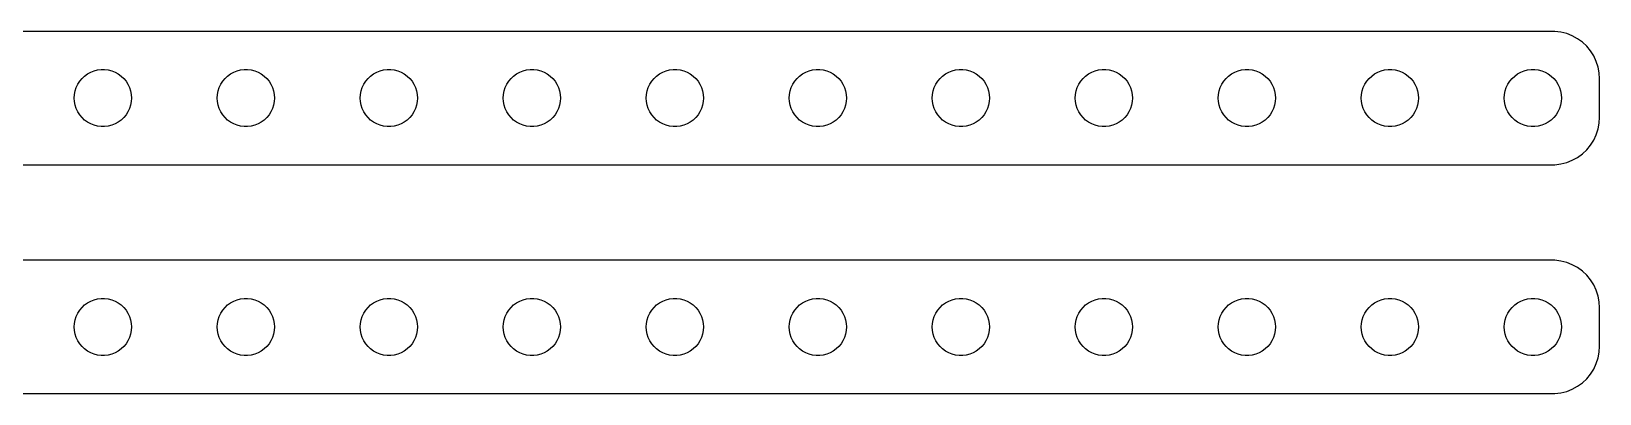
# Model space of a CAD drawing. Header units: metres. Extents: x -164 to 164, y 17 to 55.
# Drawn here: x 0 to 164.5, y 17 to 55 of the extents above; entities that cross this region are included whole.
import ezdxf

# ---------------------------------------------------------------- set-up
doc = ezdxf.new("R2010")
doc.units = ezdxf.units.M

msp = doc.modelspace()

# ---------------------------------------------------------------- linework, layer by layer
for p, q in [((159.814, 54.9901), (-159.814, 54.9901)), ((160.437, 54.9114), (159.814, 54.9901)), ((161.045, 54.7553), (160.437, 54.9114)), ((161.629, 54.5241), (161.045, 54.7553)), ((162.179, 54.2216), (161.629, 54.5241)), ((162.687, 53.8526), (162.179, 54.2216)), ((163.145, 53.4227), (162.687, 53.8526)), ((163.545, 52.9389), (163.145, 53.4227)), ((163.882, 52.4088), (163.545, 52.9389)), ((164.149, 51.8406), (163.882, 52.4088)), ((164.343, 51.2434), (164.149, 51.8406)), ((164.461, 50.6267), (164.343, 51.2434)), ((4.71066, 49.1044), (4.87108, 49.4453)), ((4.87108, 49.4453), (5.07294, 49.7634)), ((5.07294, 49.7634), (5.31308, 50.0536)), ((5.31308, 50.0536), (5.58772, 50.3115)), ((5.58772, 50.3115), (5.89252, 50.533)), ((5.89252, 50.533), (6.22266, 50.7145)), ((6.22266, 50.7145), (6.57294, 50.8532)), ((6.57294, 50.8532), (6.93785, 50.9469)), ((6.93785, 50.9469), (7.31161, 50.9941)), ((7.31161, 50.9941), (7.68837, 50.9941)), ((7.68837, 50.9941), (8.06213, 50.9469)), ((8.06213, 50.9469), (8.42705, 50.8532)), ((8.42705, 50.8532), (8.77733, 50.7145)), ((8.77733, 50.7145), (9.10747, 50.533)), ((9.10747, 50.533), (9.41226, 50.3115)), ((9.41226, 50.3115), (9.6869, 50.0536)), ((9.6869, 50.0536), (9.92705, 49.7634)), ((9.92705, 49.7634), (10.1289, 49.4453)), ((10.1289, 49.4453), (10.2893, 49.1044)), ((19.7107, 49.1044), (19.8711, 49.4453)), ((19.8711, 49.4453), (20.0729, 49.7634)), ((20.0729, 49.7634), (20.3131, 50.0536)), ((20.3131, 50.0536), (20.5877, 50.3115)), ((20.5877, 50.3115), (20.8925, 50.533)), ((20.8925, 50.533), (21.2227, 50.7145)), ((21.2227, 50.7145), (21.5729, 50.8532)), ((21.5729, 50.8532), (21.9379, 50.9469)), ((21.9379, 50.9469), (22.3116, 50.9941)), ((22.3116, 50.9941), (22.6884, 50.9941)), ((22.6884, 50.9941), (23.0621, 50.9469)), ((23.0621, 50.9469), (23.427, 50.8532)), ((23.427, 50.8532), (23.7773, 50.7145)), ((23.7773, 50.7145), (24.1075, 50.533)), ((24.1075, 50.533), (24.4123, 50.3115)), ((24.4123, 50.3115), (24.6869, 50.0536)), ((24.6869, 50.0536), (24.927, 49.7634)), ((24.927, 49.7634), (25.1289, 49.4453)), ((25.1289, 49.4453), (25.2893, 49.1044)), ((34.7107, 49.1044), (34.8711, 49.4453)), ((34.8711, 49.4453), (35.0729, 49.7634)), ((35.0729, 49.7634), (35.3131, 50.0536)), ((35.3131, 50.0536), (35.5877, 50.3115)), ((35.5877, 50.3115), (35.8925, 50.533)), ((35.8925, 50.533), (36.2227, 50.7145)), ((36.2227, 50.7145), (36.5729, 50.8532)), ((36.5729, 50.8532), (36.9379, 50.9469)), ((36.9379, 50.9469), (37.3116, 50.9941)), ((37.3116, 50.9941), (37.6884, 50.9941)), ((37.6884, 50.9941), (38.0621, 50.9469)), ((38.0621, 50.9469), (38.427, 50.8532)), ((38.427, 50.8532), (38.7773, 50.7145)), ((38.7773, 50.7145), (39.1075, 50.533)), ((39.1075, 50.533), (39.4123, 50.3115)), ((39.4123, 50.3115), (39.6869, 50.0536)), ((39.6869, 50.0536), (39.927, 49.7634)), ((39.927, 49.7634), (40.1289, 49.4453)), ((40.1289, 49.4453), (40.2893, 49.1044)), ((49.7107, 49.1044), (49.8711, 49.4453)), ((49.8711, 49.4453), (50.0729, 49.7634)), ((50.0729, 49.7634), (50.3131, 50.0536)), ((50.3131, 50.0536), (50.5877, 50.3115)), ((50.5877, 50.3115), (50.8925, 50.533)), ((50.8925, 50.533), (51.2227, 50.7145)), ((51.2227, 50.7145), (51.5729, 50.8532)), ((51.5729, 50.8532), (51.9379, 50.9469)), ((51.9379, 50.9469), (52.3116, 50.9941)), ((52.3116, 50.9941), (52.6884, 50.9941)), ((52.6884, 50.9941), (53.0621, 50.9469)), ((53.0621, 50.9469), (53.427, 50.8532)), ((53.427, 50.8532), (53.7773, 50.7145)), ((53.7773, 50.7145), (54.1075, 50.533)), ((54.1075, 50.533), (54.4123, 50.3115)), ((54.4123, 50.3115), (54.6869, 50.0536)), ((54.6869, 50.0536), (54.927, 49.7634)), ((54.927, 49.7634), (55.1289, 49.4453)), ((55.1289, 49.4453), (55.2893, 49.1044)), ((64.7107, 49.1044), (64.8711, 49.4453)), ((64.8711, 49.4453), (65.073, 49.7634)), ((65.073, 49.7634), (65.3131, 50.0536)), ((65.3131, 50.0536), (65.5877, 50.3115)), ((65.5877, 50.3115), (65.8925, 50.533)), ((65.8925, 50.533), (66.2227, 50.7145)), ((66.2227, 50.7145), (66.573, 50.8532)), ((66.573, 50.8532), (66.9379, 50.9469)), ((66.9379, 50.9469), (67.3116, 50.9941)), ((67.3116, 50.9941), (67.6884, 50.9941)), ((67.6884, 50.9941), (68.0621, 50.9469)), ((68.0621, 50.9469), (68.427, 50.8532)), ((68.427, 50.8532), (68.7773, 50.7145)), ((68.7773, 50.7145), (69.1075, 50.533)), ((69.1075, 50.533), (69.4123, 50.3115)), ((69.4123, 50.3115), (69.6869, 50.0536)), ((69.6869, 50.0536), (69.927, 49.7634)), ((69.927, 49.7634), (70.1289, 49.4453)), ((70.1289, 49.4453), (70.2893, 49.1044)), ((79.7107, 49.1044), (79.8711, 49.4453)), ((79.8711, 49.4453), (80.073, 49.7634)), ((80.073, 49.7634), (80.3131, 50.0536)), ((80.3131, 50.0536), (80.5877, 50.3115)), ((80.5877, 50.3115), (80.8925, 50.533)), ((80.8925, 50.533), (81.2227, 50.7145)), ((81.2227, 50.7145), (81.573, 50.8532)), ((81.573, 50.8532), (81.9379, 50.9469)), ((81.9379, 50.9469), (82.3116, 50.9941)), ((82.3116, 50.9941), (82.6884, 50.9941)), ((82.6884, 50.9941), (83.0621, 50.9469)), ((83.0621, 50.9469), (83.427, 50.8532)), ((83.427, 50.8532), (83.7773, 50.7145)), ((83.7773, 50.7145), (84.1075, 50.533)), ((84.1075, 50.533), (84.4123, 50.3115)), ((84.4123, 50.3115), (84.6869, 50.0536)), ((84.6869, 50.0536), (84.927, 49.7634)), ((84.927, 49.7634), (85.1289, 49.4453)), ((85.1289, 49.4453), (85.2893, 49.1044)), ((94.7107, 49.1044), (94.8711, 49.4453)), ((94.8711, 49.4453), (95.073, 49.7634)), ((95.073, 49.7634), (95.3131, 50.0536)), ((95.3131, 50.0536), (95.5877, 50.3115)), ((95.5877, 50.3115), (95.8925, 50.533)), ((95.8925, 50.533), (96.2227, 50.7145)), ((96.2227, 50.7145), (96.573, 50.8532)), ((96.573, 50.8532), (96.9379, 50.9469)), ((96.9379, 50.9469), (97.3116, 50.9941)), ((97.3116, 50.9941), (97.6884, 50.9941)), ((97.6884, 50.9941), (98.0621, 50.9469)), ((98.0621, 50.9469), (98.427, 50.8532)), ((98.427, 50.8532), (98.7773, 50.7145)), ((98.7773, 50.7145), (99.1075, 50.533)), ((99.1075, 50.533), (99.4123, 50.3115)), ((99.4123, 50.3115), (99.6869, 50.0536)), ((99.6869, 50.0536), (99.927, 49.7634)), ((99.927, 49.7634), (100.129, 49.4453)), ((100.129, 49.4453), (100.289, 49.1044)), ((109.711, 49.1044), (109.871, 49.4453)), ((109.871, 49.4453), (110.073, 49.7634)), ((110.073, 49.7634), (110.313, 50.0536)), ((110.313, 50.0536), (110.588, 50.3115)), ((110.588, 50.3115), (110.893, 50.533)), ((110.893, 50.533), (111.223, 50.7145)), ((111.223, 50.7145), (111.573, 50.8532)), ((111.573, 50.8532), (111.938, 50.9469)), ((111.938, 50.9469), (112.312, 50.9941)), ((112.312, 50.9941), (112.688, 50.9941)), ((112.688, 50.9941), (113.062, 50.9469)), ((113.062, 50.9469), (113.427, 50.8532)), ((113.427, 50.8532), (113.777, 50.7145)), ((113.777, 50.7145), (114.107, 50.533)), ((114.107, 50.533), (114.412, 50.3115)), ((114.412, 50.3115), (114.687, 50.0536)), ((114.687, 50.0536), (114.927, 49.7634)), ((114.927, 49.7634), (115.129, 49.4453)), ((115.129, 49.4453), (115.289, 49.1044)), ((124.711, 49.1044), (124.871, 49.4453)), ((124.871, 49.4453), (125.073, 49.7634)), ((125.073, 49.7634), (125.313, 50.0536)), ((125.313, 50.0536), (125.588, 50.3115)), ((125.588, 50.3115), (125.893, 50.533)), ((125.893, 50.533), (126.223, 50.7145)), ((126.223, 50.7145), (126.573, 50.8532)), ((126.573, 50.8532), (126.938, 50.9469)), ((126.938, 50.9469), (127.312, 50.9941)), ((127.312, 50.9941), (127.688, 50.9941)), ((127.688, 50.9941), (128.062, 50.9469)), ((128.062, 50.9469), (128.427, 50.8532)), ((128.427, 50.8532), (128.777, 50.7145)), ((128.777, 50.7145), (129.107, 50.533)), ((129.107, 50.533), (129.412, 50.3115)), ((129.412, 50.3115), (129.687, 50.0536)), ((129.687, 50.0536), (129.927, 49.7634)), ((129.927, 49.7634), (130.129, 49.4453)), ((130.129, 49.4453), (130.289, 49.1044)), ((139.711, 49.1044), (139.871, 49.4453)), ((139.871, 49.4453), (140.073, 49.7634)), ((140.073, 49.7634), (140.313, 50.0536)), ((140.313, 50.0536), (140.588, 50.3115)), ((140.588, 50.3115), (140.893, 50.533)), ((140.893, 50.533), (141.223, 50.7145)), ((141.223, 50.7145), (141.573, 50.8532)), ((141.573, 50.8532), (141.938, 50.9469)), ((141.938, 50.9469), (142.312, 50.9941)), ((142.312, 50.9941), (142.688, 50.9941)), ((142.688, 50.9941), (143.062, 50.9469)), ((143.062, 50.9469), (143.427, 50.8532)), ((143.427, 50.8532), (143.777, 50.7145)), ((143.777, 50.7145), (144.107, 50.533)), ((144.107, 50.533), (144.412, 50.3115)), ((144.412, 50.3115), (144.687, 50.0536)), ((144.687, 50.0536), (144.927, 49.7634)), ((144.927, 49.7634), (145.129, 49.4453)), ((145.129, 49.4453), (145.289, 49.1044)), ((154.711, 49.1044), (154.871, 49.4453)), ((154.871, 49.4453), (155.073, 49.7634)), ((155.073, 49.7634), (155.313, 50.0536)), ((155.313, 50.0536), (155.588, 50.3115)), ((155.588, 50.3115), (155.893, 50.533)), ((155.893, 50.533), (156.223, 50.7145)), ((156.223, 50.7145), (156.573, 50.8532)), ((156.573, 50.8532), (156.938, 50.9469)), ((156.938, 50.9469), (157.312, 50.9941)), ((157.312, 50.9941), (157.688, 50.9941)), ((157.688, 50.9941), (158.062, 50.9469)), ((158.062, 50.9469), (158.427, 50.8532)), ((158.427, 50.8532), (158.777, 50.7145)), ((158.777, 50.7145), (159.107, 50.533)), ((159.107, 50.533), (159.412, 50.3115)), ((159.412, 50.3115), (159.687, 50.0536)), ((159.687, 50.0536), (159.927, 49.7634)), ((159.927, 49.7634), (160.129, 49.4453)), ((160.129, 49.4453), (160.289, 49.1044)), ((164.5, 50), (164.461, 50.6267)), ((164.5, 46), (164.5, 50)), ((4.5, 48), (4.52365, 48.376)), ((4.52365, 47.624), (4.5, 48)), ((4.52365, 48.376), (4.59424, 48.7461)), ((4.59424, 48.7461), (4.71066, 49.1044)), ((10.2893, 49.1044), (10.4057, 48.7461)), ((10.4057, 48.7461), (10.4763, 48.376)), ((10.4763, 48.376), (10.5, 48)), ((10.5, 48), (10.4763, 47.624)), ((19.5, 48), (19.5237, 48.376)), ((19.5237, 47.624), (19.5, 48)), ((19.5237, 48.376), (19.5942, 48.7461)), ((19.5942, 48.7461), (19.7107, 49.1044)), ((25.2893, 49.1044), (25.4057, 48.7461)), ((25.4057, 48.7461), (25.4763, 48.376)), ((25.4763, 48.376), (25.5, 48)), ((25.5, 48), (25.4763, 47.624)), ((34.5, 48), (34.5237, 48.376)), ((34.5237, 47.624), (34.5, 48)), ((34.5237, 48.376), (34.5942, 48.7461)), ((34.5942, 48.7461), (34.7107, 49.1044)), ((40.2893, 49.1044), (40.4057, 48.7461)), ((40.4057, 48.7461), (40.4763, 48.376)), ((40.4763, 48.376), (40.5, 48)), ((40.5, 48), (40.4763, 47.624)), ((49.5, 48), (49.5237, 48.376)), ((49.5237, 47.624), (49.5, 48)), ((49.5237, 48.376), (49.5942, 48.7461)), ((49.5942, 48.7461), (49.7107, 49.1044)), ((55.2893, 49.1044), (55.4057, 48.7461)), ((55.4057, 48.7461), (55.4763, 48.376)), ((55.4763, 48.376), (55.5, 48)), ((55.5, 48), (55.4763, 47.624)), ((64.5, 48), (64.5237, 48.376)), ((64.5237, 47.624), (64.5, 48)), ((64.5237, 48.376), (64.5943, 48.7461)), ((64.5943, 48.7461), (64.7107, 49.1044)), ((70.2893, 49.1044), (70.4057, 48.7461)), ((70.4057, 48.7461), (70.4763, 48.376)), ((70.4763, 48.376), (70.5, 48)), ((70.5, 48), (70.4763, 47.624)), ((79.5, 48), (79.5237, 48.376)), ((79.5237, 47.624), (79.5, 48)), ((79.5237, 48.376), (79.5943, 48.7461)), ((79.5943, 48.7461), (79.7107, 49.1044)), ((85.2893, 49.1044), (85.4057, 48.7461)), ((85.4057, 48.7461), (85.4763, 48.376)), ((85.4763, 48.376), (85.5, 48)), ((85.5, 48), (85.4763, 47.624)), ((94.5, 48), (94.5237, 48.376)), ((94.5237, 47.624), (94.5, 48)), ((94.5237, 48.376), (94.5943, 48.7461)), ((94.5943, 48.7461), (94.7107, 49.1044)), ((100.289, 49.1044), (100.406, 48.7461)), ((100.406, 48.7461), (100.476, 48.376)), ((100.476, 48.376), (100.5, 48)), ((100.5, 48), (100.476, 47.624)), ((109.5, 48), (109.524, 48.376)), ((109.524, 47.624), (109.5, 48)), ((109.524, 48.376), (109.594, 48.7461)), ((109.594, 48.7461), (109.711, 49.1044)), ((115.289, 49.1044), (115.406, 48.7461)), ((115.406, 48.7461), (115.476, 48.376)), ((115.476, 48.376), (115.5, 48)), ((115.5, 48), (115.476, 47.624)), ((124.5, 48), (124.524, 48.376)), ((124.524, 47.624), (124.5, 48)), ((124.524, 48.376), (124.594, 48.7461)), ((124.594, 48.7461), (124.711, 49.1044)), ((130.289, 49.1044), (130.406, 48.7461)), ((130.406, 48.7461), (130.476, 48.376)), ((130.476, 48.376), (130.5, 48)), ((130.5, 48), (130.476, 47.624)), ((139.5, 48), (139.524, 48.376)), ((139.524, 47.624), (139.5, 48)), ((139.524, 48.376), (139.594, 48.7461)), ((139.594, 48.7461), (139.711, 49.1044)), ((145.289, 49.1044), (145.406, 48.7461)), ((145.406, 48.7461), (145.476, 48.376)), ((145.476, 48.376), (145.5, 48)), ((145.5, 48), (145.476, 47.624)), ((154.5, 48), (154.524, 48.376)), ((154.524, 47.624), (154.5, 48)), ((154.524, 48.376), (154.594, 48.7461)), ((154.594, 48.7461), (154.711, 49.1044)), ((160.289, 49.1044), (160.406, 48.7461)), ((160.406, 48.7461), (160.476, 48.376)), ((160.476, 48.376), (160.5, 48)), ((160.5, 48), (160.476, 47.624)), ((4.59424, 47.2539), (4.52365, 47.624)), ((4.71066, 46.8956), (4.59424, 47.2539)), ((4.87108, 46.5547), (4.71066, 46.8956)), ((5.07294, 46.2366), (4.87108, 46.5547)), ((5.31308, 45.9464), (5.07294, 46.2366)), ((9.92705, 46.2366), (9.6869, 45.9464)), ((10.1289, 46.5547), (9.92705, 46.2366)), ((10.2893, 46.8956), (10.1289, 46.5547)), ((10.4057, 47.2539), (10.2893, 46.8956)), ((10.4763, 47.624), (10.4057, 47.2539)), ((19.5942, 47.2539), (19.5237, 47.624)), ((19.7107, 46.8956), (19.5942, 47.2539)), ((19.8711, 46.5547), (19.7107, 46.8956)), ((20.0729, 46.2366), (19.8711, 46.5547)), ((20.3131, 45.9464), (20.0729, 46.2366)), ((24.927, 46.2366), (24.6869, 45.9464)), ((25.1289, 46.5547), (24.927, 46.2366)), ((25.2893, 46.8956), (25.1289, 46.5547)), ((25.4057, 47.2539), (25.2893, 46.8956)), ((25.4763, 47.624), (25.4057, 47.2539)), ((34.5942, 47.2539), (34.5237, 47.624)), ((34.7107, 46.8956), (34.5942, 47.2539)), ((34.8711, 46.5547), (34.7107, 46.8956)), ((35.0729, 46.2366), (34.8711, 46.5547)), ((35.3131, 45.9464), (35.0729, 46.2366)), ((39.927, 46.2366), (39.6869, 45.9464)), ((40.1289, 46.5547), (39.927, 46.2366)), ((40.2893, 46.8956), (40.1289, 46.5547)), ((40.4057, 47.2539), (40.2893, 46.8956)), ((40.4763, 47.624), (40.4057, 47.2539)), ((49.5942, 47.2539), (49.5237, 47.624)), ((49.7107, 46.8956), (49.5942, 47.2539)), ((49.8711, 46.5547), (49.7107, 46.8956)), ((50.0729, 46.2366), (49.8711, 46.5547)), ((50.3131, 45.9464), (50.0729, 46.2366)), ((54.927, 46.2366), (54.6869, 45.9464)), ((55.1289, 46.5547), (54.927, 46.2366)), ((55.2893, 46.8956), (55.1289, 46.5547)), ((55.4057, 47.2539), (55.2893, 46.8956)), ((55.4763, 47.624), (55.4057, 47.2539)), ((64.5943, 47.2539), (64.5237, 47.624)), ((64.7107, 46.8956), (64.5943, 47.2539)), ((64.8711, 46.5547), (64.7107, 46.8956)), ((65.073, 46.2366), (64.8711, 46.5547)), ((65.3131, 45.9464), (65.073, 46.2366)), ((69.927, 46.2366), (69.6869, 45.9464)), ((70.1289, 46.5547), (69.927, 46.2366)), ((70.2893, 46.8956), (70.1289, 46.5547)), ((70.4057, 47.2539), (70.2893, 46.8956)), ((70.4763, 47.624), (70.4057, 47.2539)), ((79.5943, 47.2539), (79.5237, 47.624)), ((79.7107, 46.8956), (79.5943, 47.2539)), ((79.8711, 46.5547), (79.7107, 46.8956)), ((80.073, 46.2366), (79.8711, 46.5547)), ((80.3131, 45.9464), (80.073, 46.2366)), ((84.927, 46.2366), (84.6869, 45.9464)), ((85.1289, 46.5547), (84.927, 46.2366)), ((85.2893, 46.8956), (85.1289, 46.5547)), ((85.4057, 47.2539), (85.2893, 46.8956)), ((85.4763, 47.624), (85.4057, 47.2539)), ((94.5943, 47.2539), (94.5237, 47.624)), ((94.7107, 46.8956), (94.5943, 47.2539)), ((94.8711, 46.5547), (94.7107, 46.8956)), ((95.073, 46.2366), (94.8711, 46.5547)), ((95.3131, 45.9464), (95.073, 46.2366)), ((99.927, 46.2366), (99.6869, 45.9464)), ((100.129, 46.5547), (99.927, 46.2366)), ((100.289, 46.8956), (100.129, 46.5547)), ((100.406, 47.2539), (100.289, 46.8956)), ((100.476, 47.624), (100.406, 47.2539)), ((109.594, 47.2539), (109.524, 47.624)), ((109.711, 46.8956), (109.594, 47.2539)), ((109.871, 46.5547), (109.711, 46.8956)), ((110.073, 46.2366), (109.871, 46.5547)), ((110.313, 45.9464), (110.073, 46.2366)), ((114.927, 46.2366), (114.687, 45.9464)), ((115.129, 46.5547), (114.927, 46.2366)), ((115.289, 46.8956), (115.129, 46.5547)), ((115.406, 47.2539), (115.289, 46.8956)), ((115.476, 47.624), (115.406, 47.2539)), ((124.594, 47.2539), (124.524, 47.624)), ((124.711, 46.8956), (124.594, 47.2539)), ((124.871, 46.5547), (124.711, 46.8956)), ((125.073, 46.2366), (124.871, 46.5547)), ((125.313, 45.9464), (125.073, 46.2366)), ((129.927, 46.2366), (129.687, 45.9464)), ((130.129, 46.5547), (129.927, 46.2366)), ((130.289, 46.8956), (130.129, 46.5547)), ((130.406, 47.2539), (130.289, 46.8956)), ((130.476, 47.624), (130.406, 47.2539)), ((139.594, 47.2539), (139.524, 47.624)), ((139.711, 46.8956), (139.594, 47.2539)), ((139.871, 46.5547), (139.711, 46.8956)), ((140.073, 46.2366), (139.871, 46.5547)), ((140.313, 45.9464), (140.073, 46.2366)), ((144.927, 46.2366), (144.687, 45.9464)), ((145.129, 46.5547), (144.927, 46.2366)), ((145.289, 46.8956), (145.129, 46.5547)), ((145.406, 47.2539), (145.289, 46.8956)), ((145.476, 47.624), (145.406, 47.2539)), ((154.594, 47.2539), (154.524, 47.624)), ((154.711, 46.8956), (154.594, 47.2539)), ((154.871, 46.5547), (154.711, 46.8956)), ((155.073, 46.2366), (154.871, 46.5547)), ((155.313, 45.9464), (155.073, 46.2366)), ((159.927, 46.2366), (159.687, 45.9464)), ((160.129, 46.5547), (159.927, 46.2366)), ((160.289, 46.8956), (160.129, 46.5547)), ((160.406, 47.2539), (160.289, 46.8956)), ((160.476, 47.624), (160.406, 47.2539)), ((5.58772, 45.6885), (5.31308, 45.9464)), ((5.89252, 45.467), (5.58772, 45.6885)), ((6.22266, 45.2855), (5.89252, 45.467)), ((6.57294, 45.1468), (6.22266, 45.2855)), ((6.93785, 45.0531), (6.57294, 45.1468)), ((7.31161, 45.0059), (6.93785, 45.0531)), ((7.68837, 45.0059), (7.31161, 45.0059)), ((8.06213, 45.0531), (7.68837, 45.0059)), ((8.42705, 45.1468), (8.06213, 45.0531)), ((8.77733, 45.2855), (8.42705, 45.1468)), ((9.10747, 45.467), (8.77733, 45.2855)), ((9.41226, 45.6885), (9.10747, 45.467)), ((9.6869, 45.9464), (9.41226, 45.6885)), ((20.5877, 45.6885), (20.3131, 45.9464)), ((20.8925, 45.467), (20.5877, 45.6885)), ((21.2227, 45.2855), (20.8925, 45.467)), ((21.5729, 45.1468), (21.2227, 45.2855)), ((21.9379, 45.0531), (21.5729, 45.1468)), ((22.3116, 45.0059), (21.9379, 45.0531)), ((22.6884, 45.0059), (22.3116, 45.0059)), ((23.0621, 45.0531), (22.6884, 45.0059)), ((23.427, 45.1468), (23.0621, 45.0531)), ((23.7773, 45.2855), (23.427, 45.1468)), ((24.1075, 45.467), (23.7773, 45.2855)), ((24.4123, 45.6885), (24.1075, 45.467)), ((24.6869, 45.9464), (24.4123, 45.6885)), ((35.5877, 45.6885), (35.3131, 45.9464)), ((35.8925, 45.467), (35.5877, 45.6885)), ((36.2227, 45.2855), (35.8925, 45.467)), ((36.5729, 45.1468), (36.2227, 45.2855)), ((36.9379, 45.0531), (36.5729, 45.1468)), ((37.3116, 45.0059), (36.9379, 45.0531)), ((37.6884, 45.0059), (37.3116, 45.0059)), ((38.0621, 45.0531), (37.6884, 45.0059)), ((38.427, 45.1468), (38.0621, 45.0531)), ((38.7773, 45.2855), (38.427, 45.1468)), ((39.1075, 45.467), (38.7773, 45.2855)), ((39.4123, 45.6885), (39.1075, 45.467)), ((39.6869, 45.9464), (39.4123, 45.6885)), ((50.5877, 45.6885), (50.3131, 45.9464)), ((50.8925, 45.467), (50.5877, 45.6885)), ((51.2227, 45.2855), (50.8925, 45.467)), ((51.5729, 45.1468), (51.2227, 45.2855)), ((51.9379, 45.0531), (51.5729, 45.1468)), ((52.3116, 45.0059), (51.9379, 45.0531)), ((52.6884, 45.0059), (52.3116, 45.0059)), ((53.0621, 45.0531), (52.6884, 45.0059)), ((53.427, 45.1468), (53.0621, 45.0531)), ((53.7773, 45.2855), (53.427, 45.1468)), ((54.1075, 45.467), (53.7773, 45.2855)), ((54.4123, 45.6885), (54.1075, 45.467)), ((54.6869, 45.9464), (54.4123, 45.6885)), ((65.5877, 45.6885), (65.3131, 45.9464)), ((65.8925, 45.467), (65.5877, 45.6885)), ((66.2227, 45.2855), (65.8925, 45.467)), ((66.573, 45.1468), (66.2227, 45.2855)), ((66.9379, 45.0531), (66.573, 45.1468)), ((67.3116, 45.0059), (66.9379, 45.0531)), ((67.6884, 45.0059), (67.3116, 45.0059)), ((68.0621, 45.0531), (67.6884, 45.0059)), ((68.427, 45.1468), (68.0621, 45.0531)), ((68.7773, 45.2855), (68.427, 45.1468)), ((69.1075, 45.467), (68.7773, 45.2855)), ((69.4123, 45.6885), (69.1075, 45.467)), ((69.6869, 45.9464), (69.4123, 45.6885)), ((80.5877, 45.6885), (80.3131, 45.9464)), ((80.8925, 45.467), (80.5877, 45.6885)), ((81.2227, 45.2855), (80.8925, 45.467)), ((81.573, 45.1468), (81.2227, 45.2855)), ((81.9379, 45.0531), (81.573, 45.1468)), ((82.3116, 45.0059), (81.9379, 45.0531)), ((82.6884, 45.0059), (82.3116, 45.0059)), ((83.0621, 45.0531), (82.6884, 45.0059)), ((83.427, 45.1468), (83.0621, 45.0531)), ((83.7773, 45.2855), (83.427, 45.1468)), ((84.1075, 45.467), (83.7773, 45.2855)), ((84.4123, 45.6885), (84.1075, 45.467)), ((84.6869, 45.9464), (84.4123, 45.6885)), ((95.5877, 45.6885), (95.3131, 45.9464)), ((95.8925, 45.467), (95.5877, 45.6885)), ((96.2227, 45.2855), (95.8925, 45.467)), ((96.573, 45.1468), (96.2227, 45.2855)), ((96.9379, 45.0531), (96.573, 45.1468)), ((97.3116, 45.0059), (96.9379, 45.0531)), ((97.6884, 45.0059), (97.3116, 45.0059)), ((98.0621, 45.0531), (97.6884, 45.0059)), ((98.427, 45.1468), (98.0621, 45.0531)), ((98.7773, 45.2855), (98.427, 45.1468)), ((99.1075, 45.467), (98.7773, 45.2855)), ((99.4123, 45.6885), (99.1075, 45.467)), ((99.6869, 45.9464), (99.4123, 45.6885)), ((110.588, 45.6885), (110.313, 45.9464)), ((110.893, 45.467), (110.588, 45.6885)), ((111.223, 45.2855), (110.893, 45.467)), ((111.573, 45.1468), (111.223, 45.2855)), ((111.938, 45.0531), (111.573, 45.1468)), ((112.312, 45.0059), (111.938, 45.0531)), ((112.688, 45.0059), (112.312, 45.0059)), ((113.062, 45.0531), (112.688, 45.0059)), ((113.427, 45.1468), (113.062, 45.0531)), ((113.777, 45.2855), (113.427, 45.1468)), ((114.107, 45.467), (113.777, 45.2855)), ((114.412, 45.6885), (114.107, 45.467)), ((114.687, 45.9464), (114.412, 45.6885)), ((125.588, 45.6885), (125.313, 45.9464)), ((125.893, 45.467), (125.588, 45.6885)), ((126.223, 45.2855), (125.893, 45.467)), ((126.573, 45.1468), (126.223, 45.2855)), ((126.938, 45.0531), (126.573, 45.1468)), ((127.312, 45.0059), (126.938, 45.0531)), ((127.688, 45.0059), (127.312, 45.0059)), ((128.062, 45.0531), (127.688, 45.0059)), ((128.427, 45.1468), (128.062, 45.0531)), ((128.777, 45.2855), (128.427, 45.1468)), ((129.107, 45.467), (128.777, 45.2855)), ((129.412, 45.6885), (129.107, 45.467)), ((129.687, 45.9464), (129.412, 45.6885)), ((140.588, 45.6885), (140.313, 45.9464)), ((140.893, 45.467), (140.588, 45.6885)), ((141.223, 45.2855), (140.893, 45.467)), ((141.573, 45.1468), (141.223, 45.2855)), ((141.938, 45.0531), (141.573, 45.1468)), ((142.312, 45.0059), (141.938, 45.0531)), ((142.688, 45.0059), (142.312, 45.0059)), ((143.062, 45.0531), (142.688, 45.0059)), ((143.427, 45.1468), (143.062, 45.0531)), ((143.777, 45.2855), (143.427, 45.1468)), ((144.107, 45.467), (143.777, 45.2855)), ((144.412, 45.6885), (144.107, 45.467)), ((144.687, 45.9464), (144.412, 45.6885)), ((155.588, 45.6885), (155.313, 45.9464)), ((155.893, 45.467), (155.588, 45.6885)), ((156.223, 45.2855), (155.893, 45.467)), ((156.573, 45.1468), (156.223, 45.2855)), ((156.938, 45.0531), (156.573, 45.1468)), ((157.312, 45.0059), (156.938, 45.0531)), ((157.688, 45.0059), (157.312, 45.0059)), ((158.062, 45.0531), (157.688, 45.0059)), ((158.427, 45.1468), (158.062, 45.0531)), ((158.777, 45.2855), (158.427, 45.1468)), ((159.107, 45.467), (158.777, 45.2855)), ((159.412, 45.6885), (159.107, 45.467)), ((159.687, 45.9464), (159.412, 45.6885)), ((164.149, 44.1594), (164.343, 44.7566)), ((164.343, 44.7566), (164.461, 45.3733)), ((164.461, 45.3733), (164.5, 46)), ((163.145, 42.5773), (163.545, 43.0611)), ((163.545, 43.0611), (163.882, 43.5912)), ((163.882, 43.5912), (164.149, 44.1594)), ((160.437, 41.0886), (161.045, 41.2447)), ((161.045, 41.2447), (161.629, 41.4759)), ((161.629, 41.4759), (162.179, 41.7784)), ((162.179, 41.7784), (162.687, 42.1474)), ((162.687, 42.1474), (163.145, 42.5773)), ((-159.814, 41.0099), (159.814, 41.0099)), ((159.814, 41.0099), (160.437, 41.0886)), ((159.814, 30.9901), (-159.814, 30.9901)), ((160.437, 30.9114), (159.814, 30.9901)), ((161.045, 30.7553), (160.437, 30.9114)), ((161.629, 30.5241), (161.045, 30.7553)), ((162.179, 30.2216), (161.629, 30.5241)), ((162.687, 29.8526), (162.179, 30.2216)), ((163.145, 29.4227), (162.687, 29.8526)), ((163.545, 28.9389), (163.145, 29.4227)), ((163.882, 28.4088), (163.545, 28.9389)), ((164.149, 27.8406), (163.882, 28.4088)), ((5.58772, 26.3115), (5.89252, 26.533)), ((5.89252, 26.533), (6.22266, 26.7145)), ((6.22266, 26.7145), (6.57294, 26.8532)), ((6.57294, 26.8532), (6.93785, 26.9469)), ((6.93785, 26.9469), (7.31161, 26.9941)), ((7.31161, 26.9941), (7.68837, 26.9941)), ((7.68837, 26.9941), (8.06213, 26.9469)), ((8.06213, 26.9469), (8.42705, 26.8532)), ((8.42705, 26.8532), (8.77733, 26.7145)), ((8.77733, 26.7145), (9.10747, 26.533)), ((9.10747, 26.533), (9.41226, 26.3115)), ((20.5877, 26.3115), (20.8925, 26.533)), ((20.8925, 26.533), (21.2227, 26.7145)), ((21.2227, 26.7145), (21.5729, 26.8532)), ((21.5729, 26.8532), (21.9379, 26.9469)), ((21.9379, 26.9469), (22.3116, 26.9941)), ((22.3116, 26.9941), (22.6884, 26.9941)), ((22.6884, 26.9941), (23.0621, 26.9469)), ((23.0621, 26.9469), (23.427, 26.8532)), ((23.427, 26.8532), (23.7773, 26.7145)), ((23.7773, 26.7145), (24.1075, 26.533)), ((24.1075, 26.533), (24.4123, 26.3115)), ((35.5877, 26.3115), (35.8925, 26.533)), ((35.8925, 26.533), (36.2227, 26.7145)), ((36.2227, 26.7145), (36.5729, 26.8532)), ((36.5729, 26.8532), (36.9379, 26.9469)), ((36.9379, 26.9469), (37.3116, 26.9941)), ((37.3116, 26.9941), (37.6884, 26.9941)), ((37.6884, 26.9941), (38.0621, 26.9469)), ((38.0621, 26.9469), (38.427, 26.8532)), ((38.427, 26.8532), (38.7773, 26.7145)), ((38.7773, 26.7145), (39.1075, 26.533)), ((39.1075, 26.533), (39.4123, 26.3115)), ((50.5877, 26.3115), (50.8925, 26.533)), ((50.8925, 26.533), (51.2227, 26.7145)), ((51.2227, 26.7145), (51.5729, 26.8532)), ((51.5729, 26.8532), (51.9379, 26.9469)), ((51.9379, 26.9469), (52.3116, 26.9941)), ((52.3116, 26.9941), (52.6884, 26.9941)), ((52.6884, 26.9941), (53.0621, 26.9469)), ((53.0621, 26.9469), (53.427, 26.8532)), ((53.427, 26.8532), (53.7773, 26.7145)), ((53.7773, 26.7145), (54.1075, 26.533)), ((54.1075, 26.533), (54.4123, 26.3115)), ((65.5877, 26.3115), (65.8925, 26.533)), ((65.8925, 26.533), (66.2227, 26.7145)), ((66.2227, 26.7145), (66.573, 26.8532)), ((66.573, 26.8532), (66.9379, 26.9469)), ((66.9379, 26.9469), (67.3116, 26.9941)), ((67.3116, 26.9941), (67.6884, 26.9941)), ((67.6884, 26.9941), (68.0621, 26.9469)), ((68.0621, 26.9469), (68.427, 26.8532)), ((68.427, 26.8532), (68.7773, 26.7145)), ((68.7773, 26.7145), (69.1075, 26.533)), ((69.1075, 26.533), (69.4123, 26.3115)), ((80.5877, 26.3115), (80.8925, 26.533)), ((80.8925, 26.533), (81.2227, 26.7145)), ((81.2227, 26.7145), (81.573, 26.8532)), ((81.573, 26.8532), (81.9379, 26.9469)), ((81.9379, 26.9469), (82.3116, 26.9941)), ((82.3116, 26.9941), (82.6884, 26.9941)), ((82.6884, 26.9941), (83.0621, 26.9469)), ((83.0621, 26.9469), (83.427, 26.8532)), ((83.427, 26.8532), (83.7773, 26.7145)), ((83.7773, 26.7145), (84.1075, 26.533)), ((84.1075, 26.533), (84.4123, 26.3115)), ((95.5877, 26.3115), (95.8925, 26.533)), ((95.8925, 26.533), (96.2227, 26.7145)), ((96.2227, 26.7145), (96.573, 26.8532)), ((96.573, 26.8532), (96.9379, 26.9469)), ((96.9379, 26.9469), (97.3116, 26.9941)), ((97.3116, 26.9941), (97.6884, 26.9941)), ((97.6884, 26.9941), (98.0621, 26.9469)), ((98.0621, 26.9469), (98.427, 26.8532)), ((98.427, 26.8532), (98.7773, 26.7145)), ((98.7773, 26.7145), (99.1075, 26.533)), ((99.1075, 26.533), (99.4123, 26.3115)), ((110.588, 26.3115), (110.893, 26.533)), ((110.893, 26.533), (111.223, 26.7145)), ((111.223, 26.7145), (111.573, 26.8532)), ((111.573, 26.8532), (111.938, 26.9469)), ((111.938, 26.9469), (112.312, 26.9941)), ((112.312, 26.9941), (112.688, 26.9941)), ((112.688, 26.9941), (113.062, 26.9469)), ((113.062, 26.9469), (113.427, 26.8532)), ((113.427, 26.8532), (113.777, 26.7145)), ((113.777, 26.7145), (114.107, 26.533)), ((114.107, 26.533), (114.412, 26.3115)), ((125.588, 26.3115), (125.893, 26.533)), ((125.893, 26.533), (126.223, 26.7145)), ((126.223, 26.7145), (126.573, 26.8532)), ((126.573, 26.8532), (126.938, 26.9469)), ((126.938, 26.9469), (127.312, 26.9941)), ((127.312, 26.9941), (127.688, 26.9941)), ((127.688, 26.9941), (128.062, 26.9469)), ((128.062, 26.9469), (128.427, 26.8532)), ((128.427, 26.8532), (128.777, 26.7145)), ((128.777, 26.7145), (129.107, 26.533)), ((129.107, 26.533), (129.412, 26.3115)), ((140.588, 26.3115), (140.893, 26.533)), ((140.893, 26.533), (141.223, 26.7145)), ((141.223, 26.7145), (141.573, 26.8532)), ((141.573, 26.8532), (141.938, 26.9469)), ((141.938, 26.9469), (142.312, 26.9941)), ((142.312, 26.9941), (142.688, 26.9941)), ((142.688, 26.9941), (143.062, 26.9469)), ((143.062, 26.9469), (143.427, 26.8532)), ((143.427, 26.8532), (143.777, 26.7145)), ((143.777, 26.7145), (144.107, 26.533)), ((144.107, 26.533), (144.412, 26.3115)), ((155.588, 26.3115), (155.893, 26.533)), ((155.893, 26.533), (156.223, 26.7145)), ((156.223, 26.7145), (156.573, 26.8532)), ((156.573, 26.8532), (156.938, 26.9469)), ((156.938, 26.9469), (157.312, 26.9941)), ((157.312, 26.9941), (157.688, 26.9941)), ((157.688, 26.9941), (158.062, 26.9469)), ((158.062, 26.9469), (158.427, 26.8532)), ((158.427, 26.8532), (158.777, 26.7145)), ((158.777, 26.7145), (159.107, 26.533)), ((159.107, 26.533), (159.412, 26.3115)), ((164.343, 27.2434), (164.149, 27.8406)), ((164.461, 26.6267), (164.343, 27.2434)), ((164.5, 26), (164.461, 26.6267)), ((4.52365, 24.376), (4.59424, 24.7461)), ((4.59424, 24.7461), (4.71066, 25.1044)), ((4.71066, 25.1044), (4.87108, 25.4453)), ((4.87108, 25.4453), (5.07294, 25.7634)), ((5.07294, 25.7634), (5.31308, 26.0536)), ((5.31308, 26.0536), (5.58772, 26.3115)), ((9.41226, 26.3115), (9.6869, 26.0536)), ((9.6869, 26.0536), (9.92705, 25.7634)), ((9.92705, 25.7634), (10.1289, 25.4453)), ((10.1289, 25.4453), (10.2893, 25.1044)), ((10.2893, 25.1044), (10.4057, 24.7461)), ((10.4057, 24.7461), (10.4763, 24.376)), ((19.5237, 24.376), (19.5942, 24.7461)), ((19.5942, 24.7461), (19.7107, 25.1044)), ((19.7107, 25.1044), (19.8711, 25.4453)), ((19.8711, 25.4453), (20.0729, 25.7634)), ((20.0729, 25.7634), (20.3131, 26.0536)), ((20.3131, 26.0536), (20.5877, 26.3115)), ((24.4123, 26.3115), (24.6869, 26.0536)), ((24.6869, 26.0536), (24.927, 25.7634)), ((24.927, 25.7634), (25.1289, 25.4453)), ((25.1289, 25.4453), (25.2893, 25.1044)), ((25.2893, 25.1044), (25.4057, 24.7461)), ((25.4057, 24.7461), (25.4763, 24.376)), ((34.5237, 24.376), (34.5942, 24.7461)), ((34.5942, 24.7461), (34.7107, 25.1044)), ((34.7107, 25.1044), (34.8711, 25.4453)), ((34.8711, 25.4453), (35.0729, 25.7634)), ((35.0729, 25.7634), (35.3131, 26.0536)), ((35.3131, 26.0536), (35.5877, 26.3115)), ((39.4123, 26.3115), (39.6869, 26.0536)), ((39.6869, 26.0536), (39.927, 25.7634)), ((39.927, 25.7634), (40.1289, 25.4453)), ((40.1289, 25.4453), (40.2893, 25.1044)), ((40.2893, 25.1044), (40.4057, 24.7461)), ((40.4057, 24.7461), (40.4763, 24.376)), ((49.5237, 24.376), (49.5942, 24.7461)), ((49.5942, 24.7461), (49.7107, 25.1044)), ((49.7107, 25.1044), (49.8711, 25.4453)), ((49.8711, 25.4453), (50.0729, 25.7634)), ((50.0729, 25.7634), (50.3131, 26.0536)), ((50.3131, 26.0536), (50.5877, 26.3115)), ((54.4123, 26.3115), (54.6869, 26.0536)), ((54.6869, 26.0536), (54.927, 25.7634)), ((54.927, 25.7634), (55.1289, 25.4453)), ((55.1289, 25.4453), (55.2893, 25.1044)), ((55.2893, 25.1044), (55.4057, 24.7461)), ((55.4057, 24.7461), (55.4763, 24.376)), ((64.5237, 24.376), (64.5943, 24.7461)), ((64.5943, 24.7461), (64.7107, 25.1044)), ((64.7107, 25.1044), (64.8711, 25.4453)), ((64.8711, 25.4453), (65.073, 25.7634)), ((65.073, 25.7634), (65.3131, 26.0536)), ((65.3131, 26.0536), (65.5877, 26.3115)), ((69.4123, 26.3115), (69.6869, 26.0536)), ((69.6869, 26.0536), (69.927, 25.7634)), ((69.927, 25.7634), (70.1289, 25.4453)), ((70.1289, 25.4453), (70.2893, 25.1044)), ((70.2893, 25.1044), (70.4057, 24.7461)), ((70.4057, 24.7461), (70.4763, 24.376)), ((79.5237, 24.376), (79.5943, 24.7461)), ((79.5943, 24.7461), (79.7107, 25.1044)), ((79.7107, 25.1044), (79.8711, 25.4453)), ((79.8711, 25.4453), (80.073, 25.7634)), ((80.073, 25.7634), (80.3131, 26.0536)), ((80.3131, 26.0536), (80.5877, 26.3115)), ((84.4123, 26.3115), (84.6869, 26.0536)), ((84.6869, 26.0536), (84.927, 25.7634)), ((84.927, 25.7634), (85.1289, 25.4453)), ((85.1289, 25.4453), (85.2893, 25.1044)), ((85.2893, 25.1044), (85.4057, 24.7461)), ((85.4057, 24.7461), (85.4763, 24.376)), ((94.5237, 24.376), (94.5943, 24.7461)), ((94.5943, 24.7461), (94.7107, 25.1044)), ((94.7107, 25.1044), (94.8711, 25.4453)), ((94.8711, 25.4453), (95.073, 25.7634)), ((95.073, 25.7634), (95.3131, 26.0536)), ((95.3131, 26.0536), (95.5877, 26.3115)), ((99.4123, 26.3115), (99.6869, 26.0536)), ((99.6869, 26.0536), (99.927, 25.7634)), ((99.927, 25.7634), (100.129, 25.4453)), ((100.129, 25.4453), (100.289, 25.1044)), ((100.289, 25.1044), (100.406, 24.7461)), ((100.406, 24.7461), (100.476, 24.376)), ((109.524, 24.376), (109.594, 24.7461)), ((109.594, 24.7461), (109.711, 25.1044)), ((109.711, 25.1044), (109.871, 25.4453)), ((109.871, 25.4453), (110.073, 25.7634)), ((110.073, 25.7634), (110.313, 26.0536)), ((110.313, 26.0536), (110.588, 26.3115)), ((114.412, 26.3115), (114.687, 26.0536)), ((114.687, 26.0536), (114.927, 25.7634)), ((114.927, 25.7634), (115.129, 25.4453)), ((115.129, 25.4453), (115.289, 25.1044)), ((115.289, 25.1044), (115.406, 24.7461)), ((115.406, 24.7461), (115.476, 24.376)), ((124.524, 24.376), (124.594, 24.7461)), ((124.594, 24.7461), (124.711, 25.1044)), ((124.711, 25.1044), (124.871, 25.4453)), ((124.871, 25.4453), (125.073, 25.7634)), ((125.073, 25.7634), (125.313, 26.0536)), ((125.313, 26.0536), (125.588, 26.3115)), ((129.412, 26.3115), (129.687, 26.0536)), ((129.687, 26.0536), (129.927, 25.7634)), ((129.927, 25.7634), (130.129, 25.4453)), ((130.129, 25.4453), (130.289, 25.1044)), ((130.289, 25.1044), (130.406, 24.7461)), ((130.406, 24.7461), (130.476, 24.376)), ((139.524, 24.376), (139.594, 24.7461)), ((139.594, 24.7461), (139.711, 25.1044)), ((139.711, 25.1044), (139.871, 25.4453)), ((139.871, 25.4453), (140.073, 25.7634)), ((140.073, 25.7634), (140.313, 26.0536)), ((140.313, 26.0536), (140.588, 26.3115)), ((144.412, 26.3115), (144.687, 26.0536)), ((144.687, 26.0536), (144.927, 25.7634)), ((144.927, 25.7634), (145.129, 25.4453)), ((145.129, 25.4453), (145.289, 25.1044)), ((145.289, 25.1044), (145.406, 24.7461)), ((145.406, 24.7461), (145.476, 24.376)), ((154.524, 24.376), (154.594, 24.7461)), ((154.594, 24.7461), (154.711, 25.1044)), ((154.711, 25.1044), (154.871, 25.4453)), ((154.871, 25.4453), (155.073, 25.7634)), ((155.073, 25.7634), (155.313, 26.0536)), ((155.313, 26.0536), (155.588, 26.3115)), ((159.412, 26.3115), (159.687, 26.0536)), ((159.687, 26.0536), (159.927, 25.7634)), ((159.927, 25.7634), (160.129, 25.4453)), ((160.129, 25.4453), (160.289, 25.1044)), ((160.289, 25.1044), (160.406, 24.7461)), ((160.406, 24.7461), (160.476, 24.376)), ((164.5, 22), (164.5, 26)), ((4.5, 24), (4.52365, 24.376)), ((4.52365, 23.624), (4.5, 24)), ((4.59424, 23.2539), (4.52365, 23.624)), ((4.71066, 22.8956), (4.59424, 23.2539)), ((10.4057, 23.2539), (10.2893, 22.8956)), ((10.4763, 23.624), (10.4057, 23.2539)), ((10.4763, 24.376), (10.5, 24)), ((10.5, 24), (10.4763, 23.624)), ((19.5, 24), (19.5237, 24.376)), ((19.5237, 23.624), (19.5, 24)), ((19.5942, 23.2539), (19.5237, 23.624)), ((19.7107, 22.8956), (19.5942, 23.2539)), ((25.4057, 23.2539), (25.2893, 22.8956)), ((25.4763, 23.624), (25.4057, 23.2539)), ((25.4763, 24.376), (25.5, 24)), ((25.5, 24), (25.4763, 23.624)), ((34.5, 24), (34.5237, 24.376)), ((34.5237, 23.624), (34.5, 24)), ((34.5942, 23.2539), (34.5237, 23.624)), ((34.7107, 22.8956), (34.5942, 23.2539)), ((40.4057, 23.2539), (40.2893, 22.8956)), ((40.4763, 23.624), (40.4057, 23.2539)), ((40.4763, 24.376), (40.5, 24)), ((40.5, 24), (40.4763, 23.624)), ((49.5, 24), (49.5237, 24.376)), ((49.5237, 23.624), (49.5, 24)), ((49.5942, 23.2539), (49.5237, 23.624)), ((49.7107, 22.8956), (49.5942, 23.2539)), ((55.4057, 23.2539), (55.2893, 22.8956)), ((55.4763, 23.624), (55.4057, 23.2539)), ((55.4763, 24.376), (55.5, 24)), ((55.5, 24), (55.4763, 23.624)), ((64.5, 24), (64.5237, 24.376)), ((64.5237, 23.624), (64.5, 24)), ((64.5943, 23.2539), (64.5237, 23.624)), ((64.7107, 22.8956), (64.5943, 23.2539)), ((70.4057, 23.2539), (70.2893, 22.8956)), ((70.4763, 23.624), (70.4057, 23.2539)), ((70.4763, 24.376), (70.5, 24)), ((70.5, 24), (70.4763, 23.624)), ((79.5, 24), (79.5237, 24.376)), ((79.5237, 23.624), (79.5, 24)), ((79.5943, 23.2539), (79.5237, 23.624)), ((79.7107, 22.8956), (79.5943, 23.2539)), ((85.4057, 23.2539), (85.2893, 22.8956)), ((85.4763, 23.624), (85.4057, 23.2539)), ((85.4763, 24.376), (85.5, 24)), ((85.5, 24), (85.4763, 23.624)), ((94.5, 24), (94.5237, 24.376)), ((94.5237, 23.624), (94.5, 24)), ((94.5943, 23.2539), (94.5237, 23.624)), ((94.7107, 22.8956), (94.5943, 23.2539)), ((100.406, 23.2539), (100.289, 22.8956)), ((100.476, 23.624), (100.406, 23.2539)), ((100.476, 24.376), (100.5, 24)), ((100.5, 24), (100.476, 23.624)), ((109.5, 24), (109.524, 24.376)), ((109.524, 23.624), (109.5, 24)), ((109.594, 23.2539), (109.524, 23.624)), ((109.711, 22.8956), (109.594, 23.2539)), ((115.406, 23.2539), (115.289, 22.8956)), ((115.476, 23.624), (115.406, 23.2539)), ((115.476, 24.376), (115.5, 24)), ((115.5, 24), (115.476, 23.624)), ((124.5, 24), (124.524, 24.376)), ((124.524, 23.624), (124.5, 24)), ((124.594, 23.2539), (124.524, 23.624)), ((124.711, 22.8956), (124.594, 23.2539)), ((130.406, 23.2539), (130.289, 22.8956)), ((130.476, 23.624), (130.406, 23.2539)), ((130.476, 24.376), (130.5, 24)), ((130.5, 24), (130.476, 23.624)), ((139.5, 24), (139.524, 24.376)), ((139.524, 23.624), (139.5, 24)), ((139.594, 23.2539), (139.524, 23.624)), ((139.711, 22.8956), (139.594, 23.2539)), ((145.406, 23.2539), (145.289, 22.8956)), ((145.476, 23.624), (145.406, 23.2539)), ((145.476, 24.376), (145.5, 24)), ((145.5, 24), (145.476, 23.624)), ((154.5, 24), (154.524, 24.376)), ((154.524, 23.624), (154.5, 24)), ((154.594, 23.2539), (154.524, 23.624)), ((154.711, 22.8956), (154.594, 23.2539)), ((160.406, 23.2539), (160.289, 22.8956)), ((160.476, 23.624), (160.406, 23.2539)), ((160.476, 24.376), (160.5, 24)), ((160.5, 24), (160.476, 23.624)), ((4.87108, 22.5547), (4.71066, 22.8956)), ((5.07294, 22.2366), (4.87108, 22.5547)), ((5.31308, 21.9464), (5.07294, 22.2366)), ((5.58772, 21.6885), (5.31308, 21.9464)), ((5.89252, 21.467), (5.58772, 21.6885)), ((6.22266, 21.2855), (5.89252, 21.467)), ((9.10747, 21.467), (8.77733, 21.2855)), ((9.41226, 21.6885), (9.10747, 21.467)), ((9.6869, 21.9464), (9.41226, 21.6885)), ((9.92705, 22.2366), (9.6869, 21.9464)), ((10.1289, 22.5547), (9.92705, 22.2366)), ((10.2893, 22.8956), (10.1289, 22.5547)), ((19.8711, 22.5547), (19.7107, 22.8956)), ((20.0729, 22.2366), (19.8711, 22.5547)), ((20.3131, 21.9464), (20.0729, 22.2366)), ((20.5877, 21.6885), (20.3131, 21.9464)), ((20.8925, 21.467), (20.5877, 21.6885)), ((21.2227, 21.2855), (20.8925, 21.467)), ((24.1075, 21.467), (23.7773, 21.2855)), ((24.4123, 21.6885), (24.1075, 21.467)), ((24.6869, 21.9464), (24.4123, 21.6885)), ((24.927, 22.2366), (24.6869, 21.9464)), ((25.1289, 22.5547), (24.927, 22.2366)), ((25.2893, 22.8956), (25.1289, 22.5547)), ((34.8711, 22.5547), (34.7107, 22.8956)), ((35.0729, 22.2366), (34.8711, 22.5547)), ((35.3131, 21.9464), (35.0729, 22.2366)), ((35.5877, 21.6885), (35.3131, 21.9464)), ((35.8925, 21.467), (35.5877, 21.6885)), ((36.2227, 21.2855), (35.8925, 21.467)), ((39.1075, 21.467), (38.7773, 21.2855)), ((39.4123, 21.6885), (39.1075, 21.467)), ((39.6869, 21.9464), (39.4123, 21.6885)), ((39.927, 22.2366), (39.6869, 21.9464)), ((40.1289, 22.5547), (39.927, 22.2366)), ((40.2893, 22.8956), (40.1289, 22.5547)), ((49.8711, 22.5547), (49.7107, 22.8956)), ((50.0729, 22.2366), (49.8711, 22.5547)), ((50.3131, 21.9464), (50.0729, 22.2366)), ((50.5877, 21.6885), (50.3131, 21.9464)), ((50.8925, 21.467), (50.5877, 21.6885)), ((51.2227, 21.2855), (50.8925, 21.467)), ((54.1075, 21.467), (53.7773, 21.2855)), ((54.4123, 21.6885), (54.1075, 21.467)), ((54.6869, 21.9464), (54.4123, 21.6885)), ((54.927, 22.2366), (54.6869, 21.9464)), ((55.1289, 22.5547), (54.927, 22.2366)), ((55.2893, 22.8956), (55.1289, 22.5547)), ((64.8711, 22.5547), (64.7107, 22.8956)), ((65.073, 22.2366), (64.8711, 22.5547)), ((65.3131, 21.9464), (65.073, 22.2366)), ((65.5877, 21.6885), (65.3131, 21.9464)), ((65.8925, 21.467), (65.5877, 21.6885)), ((66.2227, 21.2855), (65.8925, 21.467)), ((69.1075, 21.467), (68.7773, 21.2855)), ((69.4123, 21.6885), (69.1075, 21.467)), ((69.6869, 21.9464), (69.4123, 21.6885)), ((69.927, 22.2366), (69.6869, 21.9464)), ((70.1289, 22.5547), (69.927, 22.2366)), ((70.2893, 22.8956), (70.1289, 22.5547)), ((79.8711, 22.5547), (79.7107, 22.8956)), ((80.073, 22.2366), (79.8711, 22.5547)), ((80.3131, 21.9464), (80.073, 22.2366)), ((80.5877, 21.6885), (80.3131, 21.9464)), ((80.8925, 21.467), (80.5877, 21.6885)), ((81.2227, 21.2855), (80.8925, 21.467)), ((84.1075, 21.467), (83.7773, 21.2855)), ((84.4123, 21.6885), (84.1075, 21.467)), ((84.6869, 21.9464), (84.4123, 21.6885)), ((84.927, 22.2366), (84.6869, 21.9464)), ((85.1289, 22.5547), (84.927, 22.2366)), ((85.2893, 22.8956), (85.1289, 22.5547)), ((94.8711, 22.5547), (94.7107, 22.8956)), ((95.073, 22.2366), (94.8711, 22.5547)), ((95.3131, 21.9464), (95.073, 22.2366)), ((95.5877, 21.6885), (95.3131, 21.9464)), ((95.8925, 21.467), (95.5877, 21.6885)), ((96.2227, 21.2855), (95.8925, 21.467)), ((99.1075, 21.467), (98.7773, 21.2855)), ((99.4123, 21.6885), (99.1075, 21.467)), ((99.6869, 21.9464), (99.4123, 21.6885)), ((99.927, 22.2366), (99.6869, 21.9464)), ((100.129, 22.5547), (99.927, 22.2366)), ((100.289, 22.8956), (100.129, 22.5547)), ((109.871, 22.5547), (109.711, 22.8956)), ((110.073, 22.2366), (109.871, 22.5547)), ((110.313, 21.9464), (110.073, 22.2366)), ((110.588, 21.6885), (110.313, 21.9464)), ((110.893, 21.467), (110.588, 21.6885)), ((111.223, 21.2855), (110.893, 21.467)), ((114.107, 21.467), (113.777, 21.2855)), ((114.412, 21.6885), (114.107, 21.467)), ((114.687, 21.9464), (114.412, 21.6885)), ((114.927, 22.2366), (114.687, 21.9464)), ((115.129, 22.5547), (114.927, 22.2366)), ((115.289, 22.8956), (115.129, 22.5547)), ((124.871, 22.5547), (124.711, 22.8956)), ((125.073, 22.2366), (124.871, 22.5547)), ((125.313, 21.9464), (125.073, 22.2366)), ((125.588, 21.6885), (125.313, 21.9464)), ((125.893, 21.467), (125.588, 21.6885)), ((126.223, 21.2855), (125.893, 21.467)), ((129.107, 21.467), (128.777, 21.2855)), ((129.412, 21.6885), (129.107, 21.467)), ((129.687, 21.9464), (129.412, 21.6885)), ((129.927, 22.2366), (129.687, 21.9464)), ((130.129, 22.5547), (129.927, 22.2366)), ((130.289, 22.8956), (130.129, 22.5547)), ((139.871, 22.5547), (139.711, 22.8956)), ((140.073, 22.2366), (139.871, 22.5547)), ((140.313, 21.9464), (140.073, 22.2366)), ((140.588, 21.6885), (140.313, 21.9464)), ((140.893, 21.467), (140.588, 21.6885)), ((141.223, 21.2855), (140.893, 21.467)), ((144.107, 21.467), (143.777, 21.2855)), ((144.412, 21.6885), (144.107, 21.467)), ((144.687, 21.9464), (144.412, 21.6885)), ((144.927, 22.2366), (144.687, 21.9464)), ((145.129, 22.5547), (144.927, 22.2366)), ((145.289, 22.8956), (145.129, 22.5547)), ((154.871, 22.5547), (154.711, 22.8956)), ((155.073, 22.2366), (154.871, 22.5547)), ((155.313, 21.9464), (155.073, 22.2366)), ((155.588, 21.6885), (155.313, 21.9464)), ((155.893, 21.467), (155.588, 21.6885)), ((156.223, 21.2855), (155.893, 21.467)), ((159.107, 21.467), (158.777, 21.2855)), ((159.412, 21.6885), (159.107, 21.467)), ((159.687, 21.9464), (159.412, 21.6885)), ((159.927, 22.2366), (159.687, 21.9464)), ((160.129, 22.5547), (159.927, 22.2366)), ((160.289, 22.8956), (160.129, 22.5547)), ((164.461, 21.3733), (164.5, 22)), ((6.57294, 21.1468), (6.22266, 21.2855)), ((6.93785, 21.0531), (6.57294, 21.1468)), ((7.31161, 21.0059), (6.93785, 21.0531)), ((7.68837, 21.0059), (7.31161, 21.0059)), ((8.06213, 21.0531), (7.68837, 21.0059)), ((8.42705, 21.1468), (8.06213, 21.0531)), ((8.77733, 21.2855), (8.42705, 21.1468)), ((21.5729, 21.1468), (21.2227, 21.2855)), ((21.9379, 21.0531), (21.5729, 21.1468)), ((22.3116, 21.0059), (21.9379, 21.0531)), ((22.6884, 21.0059), (22.3116, 21.0059)), ((23.0621, 21.0531), (22.6884, 21.0059)), ((23.427, 21.1468), (23.0621, 21.0531)), ((23.7773, 21.2855), (23.427, 21.1468)), ((36.5729, 21.1468), (36.2227, 21.2855)), ((36.9379, 21.0531), (36.5729, 21.1468)), ((37.3116, 21.0059), (36.9379, 21.0531)), ((37.6884, 21.0059), (37.3116, 21.0059)), ((38.0621, 21.0531), (37.6884, 21.0059)), ((38.427, 21.1468), (38.0621, 21.0531)), ((38.7773, 21.2855), (38.427, 21.1468)), ((51.5729, 21.1468), (51.2227, 21.2855)), ((51.9379, 21.0531), (51.5729, 21.1468)), ((52.3116, 21.0059), (51.9379, 21.0531)), ((52.6884, 21.0059), (52.3116, 21.0059)), ((53.0621, 21.0531), (52.6884, 21.0059)), ((53.427, 21.1468), (53.0621, 21.0531)), ((53.7773, 21.2855), (53.427, 21.1468)), ((66.573, 21.1468), (66.2227, 21.2855)), ((66.9379, 21.0531), (66.573, 21.1468)), ((67.3116, 21.0059), (66.9379, 21.0531)), ((67.6884, 21.0059), (67.3116, 21.0059)), ((68.0621, 21.0531), (67.6884, 21.0059)), ((68.427, 21.1468), (68.0621, 21.0531)), ((68.7773, 21.2855), (68.427, 21.1468)), ((81.573, 21.1468), (81.2227, 21.2855)), ((81.9379, 21.0531), (81.573, 21.1468)), ((82.3116, 21.0059), (81.9379, 21.0531)), ((82.6884, 21.0059), (82.3116, 21.0059)), ((83.0621, 21.0531), (82.6884, 21.0059)), ((83.427, 21.1468), (83.0621, 21.0531)), ((83.7773, 21.2855), (83.427, 21.1468)), ((96.573, 21.1468), (96.2227, 21.2855)), ((96.9379, 21.0531), (96.573, 21.1468)), ((97.3116, 21.0059), (96.9379, 21.0531)), ((97.6884, 21.0059), (97.3116, 21.0059)), ((98.0621, 21.0531), (97.6884, 21.0059)), ((98.427, 21.1468), (98.0621, 21.0531)), ((98.7773, 21.2855), (98.427, 21.1468)), ((111.573, 21.1468), (111.223, 21.2855)), ((111.938, 21.0531), (111.573, 21.1468)), ((112.312, 21.0059), (111.938, 21.0531)), ((112.688, 21.0059), (112.312, 21.0059)), ((113.062, 21.0531), (112.688, 21.0059)), ((113.427, 21.1468), (113.062, 21.0531)), ((113.777, 21.2855), (113.427, 21.1468)), ((126.573, 21.1468), (126.223, 21.2855)), ((126.938, 21.0531), (126.573, 21.1468)), ((127.312, 21.0059), (126.938, 21.0531)), ((127.688, 21.0059), (127.312, 21.0059)), ((128.062, 21.0531), (127.688, 21.0059)), ((128.427, 21.1468), (128.062, 21.0531)), ((128.777, 21.2855), (128.427, 21.1468)), ((141.573, 21.1468), (141.223, 21.2855)), ((141.938, 21.0531), (141.573, 21.1468)), ((142.312, 21.0059), (141.938, 21.0531)), ((142.688, 21.0059), (142.312, 21.0059)), ((143.062, 21.0531), (142.688, 21.0059)), ((143.427, 21.1468), (143.062, 21.0531)), ((143.777, 21.2855), (143.427, 21.1468)), ((156.573, 21.1468), (156.223, 21.2855)), ((156.938, 21.0531), (156.573, 21.1468)), ((157.312, 21.0059), (156.938, 21.0531)), ((157.688, 21.0059), (157.312, 21.0059)), ((158.062, 21.0531), (157.688, 21.0059)), ((158.427, 21.1468), (158.062, 21.0531)), ((158.777, 21.2855), (158.427, 21.1468)), ((163.882, 19.5912), (164.149, 20.1594)), ((164.149, 20.1594), (164.343, 20.7566)), ((164.343, 20.7566), (164.461, 21.3733)), ((162.179, 17.7784), (162.687, 18.1474)), ((162.687, 18.1474), (163.145, 18.5773)), ((163.145, 18.5773), (163.545, 19.0611)), ((163.545, 19.0611), (163.882, 19.5912)), ((-159.814, 17.0099), (159.814, 17.0099)), ((159.814, 17.0099), (160.437, 17.0886)), ((160.437, 17.0886), (161.045, 17.2447)), ((161.045, 17.2447), (161.629, 17.4759)), ((161.629, 17.4759), (162.179, 17.7784))]:
    msp.add_line(p, q)

doc.saveas('drawing.dxf')
